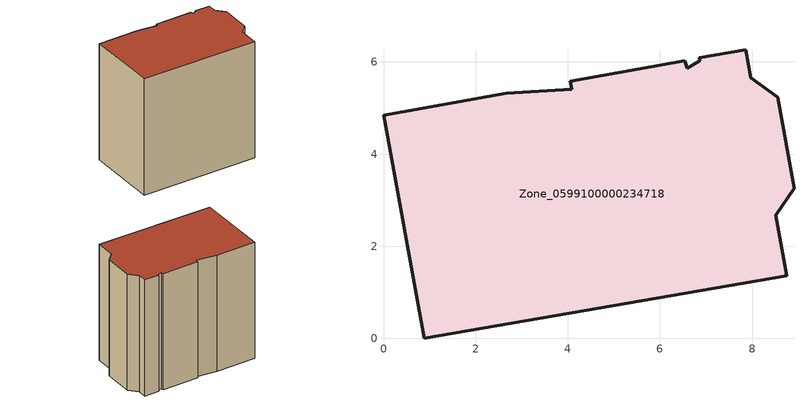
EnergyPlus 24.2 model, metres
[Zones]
Zone_0599100000234718
 floor ground (C_G): 6.87,6.03 6.86,6.09 7.86,6.27 7.97,5.66 8.56,5.23 8.91,3.26 8.51,2.67 8.75,1.36 0.88,0 0,4.84 2.67,5.33 4.08,5.41 4.05,5.58 6.53,6.03 6.59,5.87 z0
 wall outside (C_F): 0.88,0 8.75,1.36 8.51,2.67 8.91,3.26 8.56,5.23 7.97,5.66 7.86,6.27 6.86,6.09 6.87,6.03 6.59,5.87 6.53,6.03 4.05,5.58 4.08,5.41 2.67,5.33 0,4.84 0.88,0 z0:8.23
 roof outside (C_R): 4.05,5.58 4.08,5.41 2.67,5.33 0,4.84 0.88,0 8.75,1.36 8.51,2.67 8.91,3.26 8.56,5.23 7.97,5.66 7.86,6.27 6.86,6.09 6.87,6.03 6.59,5.87 6.53,6.03 z8.23
[BUILDING]
Pand.0599100000234718: North Axis=0; Terrain=City; Loads Convergence Tolerance Value=0.04; Temperature Convergence Tolerance Value=0.4; Solar Distribution=FullExterior; Maximum Number of Warmup Days=25; Minimum Number of Warmup Days=1
[Site:Location]
Rotterdam.The.Hague.AP_ZH_NLD Design_Conditions: Latitude=51.96; Longitude=4.45; Time Zone=1; Elevation=-4.5
[SITE:GROUNDTEMPERATURE:BUILDINGSURFACE]
18, 18, 18, 18, 18, 18, 18, 18, 18, 18, 18, 18
[MATERIAL] Thermal Absorptance=0.9; Solar Absorptance=0.7; Visible Absorptance=0.7
Name | Roughness | Thickness | Conductivity | Density | Specific Heat
G.TC.1946 | MediumSmooth | 0.15 | 1 | 540 | 1210
F.TC.1946 | Rough | 0.3 | 0.857143 | 1920 | 840
R.TC.1946 | MediumRough | 0.2 | 0.909091 | 1500 | 1000
[CONSTRUCTION]
C_G: G.TC.1946
C_F: F.TC.1946
C_R: R.TC.1946
[ZONE]
Zone_0599100000234718: Type=1; Multiplier=1; Ceiling Height=Autocalculate; Volume=Autocalculate; Floor Area=autocalculate; Part of Total Floor Area=Yes
[ZONEINFILTRATION:DESIGNFLOWRATE]
Infil_Zone_0599100000234718: Zone or ZoneList or Space or SpaceList=Zone_0599100000234718; Schedule=AlwaysOn; Design Flow Rate Calculation Method=Flow/Area; Flow Rate per Floor Area=0.003; Constant Term Coefficient=1; Temperature Term Coefficient=0; Velocity Term Coefficient=0; Velocity Squared Term Coefficient=0
[HVACTEMPLATE:ZONE:IDEALLOADSAIRSYSTEM]
Zone_0599100000234718: Maximum Heating Supply Air Temperature=50; Minimum Cooling Supply Air Temperature=13; Maximum Heating Supply Air Humidity Ratio=0.0156; Minimum Cooling Supply Air Humidity Ratio=0.0077; Heating Limit=NoLimit; Cooling Limit=NoLimit; Dehumidification Control Type=ConstantSensibleHeatRatio; Cooling Sensible Heat Ratio=0.7; Dehumidification Setpoint=60; Humidification Control Type=None; Humidification Setpoint=30; Outdoor Air Method=None; Outdoor Air Flow Rate per Person=0.00944; Outdoor Air Flow Rate per Zone Floor Area=0; Outdoor Air Flow Rate per Zone=0; Demand Controlled Ventilation Type=None; Outdoor Air Economizer Type=NoEconomizer; Heat Recovery Type=None; Sensible Heat Recovery Effectiveness=0.7; Latent Heat Recovery Effectiveness=0.65
[ZONECONTROL:THERMOSTAT]
ThermostatControl_Zone_0599100000234718: Zone or ZoneList=Zone_0599100000234718; Control Type Schedule=DualSetpointControlType; Control 1=Thermostat_Zone_0599100000234718; Temperature Difference Between Cutout And Setpoint=0
[THERMOSTATSETPOINT:DUALSETPOINT]
Thermostat_Zone_0599100000234718: Heating Setpoint Temperature Schedule=HeatingSetpoint_Zone_0599100000234718; Cooling Setpoint Temperature Schedule=CoolingSetpoint_Zone_0599100000234718
[SCHEDULE:COMPACT]
HeatingSetpoint_Zone_0599100000234718: Through: 12/31, For: AllDays, Until: 24:00, 21
CoolingSetpoint_Zone_0599100000234718: Through: 12/31, For: AllDays, Until: 24:00, 24
DualSetpointControlType: Through: 12/31, For: AllDays, Until: 24:00, 4
AlwaysOn: Through: 12/31, For: AllDays, Until: 24:00, 1
